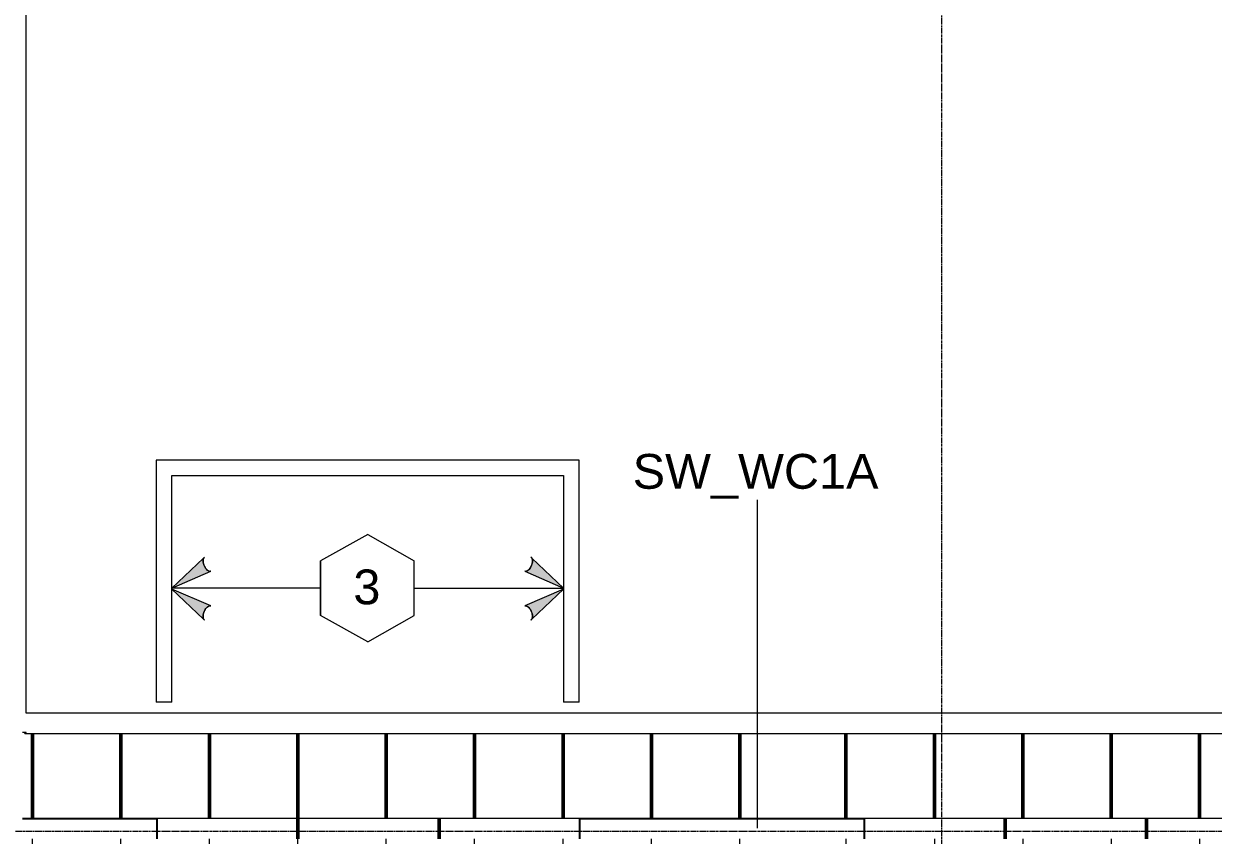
# Model space of a CAD drawing. Header units: inches. Extents: x -4036 to -1914, y 2 to 12338.
# Drawn here: x -3403.5 to -3080.6, y 10815.5 to 11035.9 of the extents above; entities that cross this region are included whole.
import ezdxf

# ---------------------------------------------------------------- set-up
doc = ezdxf.new("R2010")
doc.units = ezdxf.units.IN
doc.header["$MEASUREMENT"] = 0
doc.linetypes.add('Línea de rejilla', pattern=[0.875, 0.5, -0.125, 0.125, -0.125])
for name, color, linetype, lineweight in [('A-ANNO-NOTE', 131, 'Continuous', 9), ('A-DETL-GENF', 92, 'Continuous', 9), ('A-WALL', 113, 'Continuous', 9), ('A-WALL-IDEN', 211, 'Continuous', 9), ('I-WALL', 2, 'Continuous', 9), ('S-BEAM', 12, 'Continuous', 9), ('S-BEAM-ANLY', 10, 'Continuous', 50), ('S-GRID', 1, 'Continuous', 9)]:
    doc.layers.add(name, color=color, linetype=linetype, lineweight=lineweight)
doc.styles.add('Arial', font='arial.ttf', dxfattribs={"height": 9.448819})

# ---------------------------------------------------------------- blocks, each defined once
blk = doc.blocks.new('TRUSS - 22_-1507224-FRAMING PLAN - 2ND FLOOR')
at = {"layer": 'S-BEAM'}
for p, q in [((-160.51, 0), (-183.66, 0)), ((27.72, 0), (-155.01, 0)), ((32.18, 0), (29.29, 0)), ((183.94, 0), (33.74, 0))]:
    blk.add_line(p, q, dxfattribs=at)
blk = doc.blocks.new('TRUSS - 22_-V61-FRAMING PLAN - 2ND FLOOR')
at = {"layer": 'S-BEAM'}
for p, q in [((-160.5125, 0), (-183.6625, 0)), ((183.9375, 0), (-155.0125, 0))]:
    blk.add_line(p, q, dxfattribs=at)
blk = doc.blocks.new('TRUSS - 22_-1507207-FRAMING PLAN - 2ND FLOOR')
at = {"layer": 'S-BEAM'}
for p, q in [((-169.5125, 0), (-192.6625, 0)), ((192.9375, 0), (-164.0125, 0))]:
    blk.add_line(p, q, dxfattribs=at)
blk = doc.blocks.new('TRUSS - 22_-V62-FRAMING PLAN - 2ND FLOOR')
at = {"layer": 'S-BEAM'}
for p, q in [((-169.51, 0), (-192.66, 0)), ((19.67, 0), (-164.01, 0)), ((22.75, 0), (20.71, 0)), ((192.94, 0), (23.79, 0))]:
    blk.add_line(p, q, dxfattribs=at)
blk = doc.blocks.new('TRUSS - 22_-V63-FRAMING PLAN - 2ND FLOOR')
at = {"layer": 'S-BEAM'}
for p, q in [((164.0125, 0), (-192.9375, 0)), ((192.6625, 0), (169.5125, 0))]:
    blk.add_line(p, q, dxfattribs=at)
blk = doc.blocks.new('TRUSS - 22_-V64-FRAMING PLAN - 2ND FLOOR')
at = {"layer": 'S-BEAM'}
for p, q in [((155.0125, 0), (-183.9375, 0)), ((183.6625, 0), (160.5125, 0))]:
    blk.add_line(p, q, dxfattribs=at)
blk = doc.blocks.new('TRUSSES - TRUSSES-1431472-FRAMING PLAN - 2ND FLOOR')
at = {"layer": 'A-DETL-GENF'}
h = blk.add_hatch(color=256, dxfattribs=at)
h.paths.add_polyline_path([(-44.56, 8.4), (-53.16, 0.23), (-42.8, 4.79), (-43.02, 4.81), (-43.24, 4.9), (-43.48, 5.06), (-43.93, 5.53), (-44.32, 6.17), (-44.59, 6.89), (-44.71, 7.59), (-44.65, 8.17)], flags=0)
h.paths.add_polyline_path([(-53.16, 0), (-44.56, -8.17), (-44.65, -7.95), (-44.7, -7.68), (-44.67, -7.02), (-44.48, -6.3), (-44.14, -5.61), (-43.71, -5.04), (-43.24, -4.68), (-43.02, -4.59), (-42.8, -4.56), (-42.62, -4.6), (-47.87, -2.31)], flags=0)
h = blk.add_hatch(color=256, dxfattribs=at)
h.paths.add_polyline_path([(44.56, 8.4), (44.65, 8.17), (44.7, 7.9), (44.67, 7.25), (44.48, 6.53), (44.14, 5.84), (43.71, 5.27), (43.24, 4.9), (43.02, 4.81), (42.8, 4.79), (42.62, 4.83), (53.16, 0.23)], flags=0)
h.paths.add_polyline_path([(53.16, 0), (42.8, -4.56), (43.02, -4.59), (43.24, -4.68), (43.48, -4.83), (43.93, -5.31), (44.32, -5.95), (44.59, -6.66), (44.71, -7.36), (44.65, -7.95), (44.56, -8.17)], flags=0)
for p, q in [((0, 14.61), (-12.61, 7.43)), ((0, 14.61), (12.85, 7.43)), ((-44.56, 8.4), (-53.16, 0.23)), ((-44.56, 8.4), (-44.29, 8.66)), ((-12.61, 7.43), (-12.61, -7.43)), ((12.85, -7.43), (12.85, 7.43)), ((12.85, 7.43), (12.85, -7.43)), ((44.56, 8.4), (44.29, 8.66)), ((53.16, 0.23), (44.56, 8.4)), ((-53.16, 0.23), (-42.62, 4.83)), ((42.62, 4.83), (53.16, 0.23)), ((-53.16, 0), (-44.56, -8.17)), ((-42.62, -4.6), (-53.16, 0)), ((-12.61, 0), (-53.16, 0)), ((12.85, 0), (53.16, 0)), ((53.16, 0), (42.62, -4.6)), ((44.56, -8.17), (53.16, 0)), ((-44.56, -8.17), (-44.29, -8.43)), ((0, -14.56), (-12.61, -7.43)), ((0, -14.56), (12.85, -7.43)), ((44.56, -8.17), (44.29, -8.43))]:
    blk.add_line(p, q, dxfattribs=at)
for centre, major_axis, start_param, end_param in [((-43.45, 6.74), (-0.84, 1.91), 0.527907, 1.031328), ((-43.45, 6.74), (-0.84, 1.91), 1.058732, 1.553534), ((-43.45, 6.74), (-0.84, 1.91), 0, 0.515859), ((43.45, 6.74), (0.84, 1.91), 5.767326, 6.283185), ((43.45, 6.74), (0.84, 1.91), 4.729651, 5.224453), ((43.45, 6.74), (0.84, 1.91), 5.251857, 5.755279), ((-43.45, 6.74), (-0.84, 1.91), 1.586991, 2.08013), ((-43.45, 6.74), (-0.84, 1.91), 2.111632, 2.609761), ((-43.45, 6.74), (-0.84, 1.91), 2.630892, 3.141593), ((43.45, 6.74), (0.84, 1.91), 3.141593, 3.652293), ((43.45, 6.74), (0.84, 1.91), 3.673425, 4.171554), ((43.45, 6.74), (0.84, 1.91), 4.203055, 4.696194), ((-43.45, -6.52), (0.84, 1.91), 1.588058, 2.082861), ((-43.45, -6.52), (0.84, 1.91), 1.061463, 1.554602), ((-43.45, -6.52), (0.84, 1.91), 0.531832, 1.029961), ((-43.45, -6.52), (0.84, 1.91), 0, 0.5107), ((43.45, -6.52), (-0.84, 1.91), 5.772485, 6.283185), ((43.45, -6.52), (-0.84, 1.91), 5.253224, 5.751353), ((43.45, -6.52), (-0.84, 1.91), 4.728584, 5.221723), ((43.45, -6.52), (-0.84, 1.91), 4.200325, 4.695127), ((-43.45, -6.52), (0.84, 1.91), 2.110265, 2.613686), ((-43.45, -6.52), (0.84, 1.91), 2.625734, 3.141593), ((43.45, -6.52), (-0.84, 1.91), 3.141593, 3.657452), ((43.45, -6.52), (-0.84, 1.91), 3.669499, 4.172921)]:
    blk.add_ellipse(centre, major_axis=major_axis, ratio=0.493649, start_param=start_param, end_param=end_param, dxfattribs=at)
for points, knots in [([(-42.62, 4.83), (-42.68, 4.81), (-42.8, 4.78), (-43.01, 4.8), (-43.24, 4.89), (-43.55, 5.1), (-43.94, 5.5), (-44.34, 6.16), (-44.64, 6.96), (-44.74, 7.64), (-44.68, 8.12), (-44.61, 8.31), (-44.56, 8.4)], [0, 0, 0, 0, 0.066667, 0.133333, 0.2, 0.266667, 0.4, 0.533333, 0.666667, 0.833333, 0.916667, 1, 1, 1, 1]), ([(44.56, 8.4), (44.6, 8.33), (44.66, 8.18), (44.73, 7.82), (44.7, 7.26), (44.5, 6.52), (44.17, 5.84), (43.77, 5.3), (43.36, 4.94), (43.02, 4.79), (42.78, 4.78), (42.67, 4.81), (42.62, 4.83)], [0, 0, 0, 0, 0.066667, 0.133333, 0.266667, 0.4, 0.533333, 0.65, 0.766667, 0.883333, 0.941667, 1, 1, 1, 1]), ([(-44.56, -8.17), (-44.6, -8.1), (-44.66, -7.96), (-44.73, -7.59), (-44.7, -7.03), (-44.5, -6.3), (-44.17, -5.62), (-43.77, -5.08), (-43.36, -4.71), (-43.02, -4.57), (-42.78, -4.55), (-42.67, -4.58), (-42.62, -4.6)], [0, 0, 0, 0, 0.066667, 0.133333, 0.266667, 0.4, 0.533333, 0.65, 0.766667, 0.883333, 0.941667, 1, 1, 1, 1]), ([(42.62, -4.6), (42.68, -4.58), (42.8, -4.55), (43.01, -4.57), (43.24, -4.67), (43.55, -4.87), (43.94, -5.28), (44.34, -5.93), (44.64, -6.73), (44.74, -7.41), (44.68, -7.9), (44.61, -8.09), (44.56, -8.17)], [0, 0, 0, 0, 0.066667, 0.133333, 0.2, 0.266667, 0.4, 0.533333, 0.666667, 0.833333, 0.916667, 1, 1, 1, 1])]:
    blk.add_open_spline(points, degree=3, knots=knots, dxfattribs=at)

msp = doc.modelspace()

# ---------------------------------------------------------------- linework, layer by layer
at = {"layer": 'A-WALL'}
for p, q in [((-3252.7, 10917.39), (-3367.52, 10917.39)), ((-3367.52, 10917.39), (-3367.52, 10851.58)), ((-3252.7, 10851.58), (-3252.7, 10917.39)), ((-3363.27, 10913.14), (-3256.95, 10913.14)), ((-3363.27, 10851.58), (-3363.27, 10913.14)), ((-3256.95, 10913.14), (-3256.95, 10851.58)), ((-3363.27, 10851.58), (-3367.52, 10851.58)), ((-3252.7, 10851.58), (-3256.95, 10851.58))]:
    msp.add_line(p, q, dxfattribs=at)
at = {"layer": 'A-WALL-IDEN'}
msp.add_line((-3204.32, 10817.34), (-3204.32, 10906.58), dxfattribs=at)
at = {"layer": 'I-WALL'}
for p, q in [((-3402.8, 10848.64), (-3402.8, 11250.14)), ((-2070.67, 10848.64), (-3402.8, 10848.64)), ((-3402.8, 10843.41), (-3403.8, 10843.41)), ((-3403.17, 10843.14), (-3403.17, 10843.41)), ((-3403.17, 10843.14), (-2076.17, 10843.14)), ((-3402.8, 10843.14), (-3402.8, 10843.41)), ((-3329.31, 10819.99), (-3367.34, 10819.99)), ((-3290.91, 10819.99), (-3328.94, 10819.99)), ((-3252.51, 10819.99), (-3290.54, 10819.99)), ((-3137.31, 10819.99), (-3175.34, 10819.99)), ((-3098.91, 10819.99), (-3136.94, 10819.99)), ((-3060.51, 10819.99), (-3098.54, 10819.99))]:
    msp.add_line(p, q, dxfattribs=at)
at = {"layer": 'I-WALL', "lineweight": 25}
for p, q in [((-3403.8, 10819.99), (-3367.34, 10819.99)), ((-3367.34, 10819.99), (-3367.34, 10814.49)), ((-3329.31, 10819.99), (-3328.94, 10819.99)), ((-3329.31, 10814.49), (-3329.31, 10819.99)), ((-3328.94, 10819.99), (-3328.94, 10814.49)), ((-3290.91, 10819.99), (-3290.54, 10819.99)), ((-3290.91, 10814.49), (-3290.91, 10819.99)), ((-3290.54, 10819.99), (-3290.54, 10814.49)), ((-3252.51, 10819.99), (-3175.34, 10819.99)), ((-3252.51, 10814.49), (-3252.51, 10819.99)), ((-3175.34, 10819.99), (-3175.34, 10814.49)), ((-3137.31, 10819.99), (-3136.94, 10819.99)), ((-3137.31, 10814.49), (-3137.31, 10819.99)), ((-3136.94, 10819.99), (-3136.94, 10814.49)), ((-3098.91, 10819.99), (-3098.54, 10819.99)), ((-3098.91, 10814.49), (-3098.91, 10819.99)), ((-3098.54, 10819.99), (-3098.54, 10814.49))]:
    msp.add_line(p, q, dxfattribs=at)
at = {"layer": 'S-BEAM-ANLY', "color": 7}
for p, q in [((-3401.12, 10843.14), (-3401.12, 10819.99)), ((-3377.12, 10843.14), (-3377.12, 10819.99)), ((-3353.12, 10843.14), (-3353.12, 10819.99)), ((-3329.12, 10843.14), (-3329.12, 10819.99)), ((-3305.12, 10843.14), (-3305.12, 10819.99)), ((-3281.12, 10843.14), (-3281.12, 10819.99)), ((-3257.12, 10843.14), (-3257.12, 10819.99)), ((-3233.12, 10843.14), (-3233.12, 10819.99)), ((-3209.12, 10843.14), (-3209.12, 10819.99)), ((-3180.32, 10819.99), (-3180.32, 10843.14)), ((-3156.32, 10819.99), (-3156.32, 10843.14)), ((-3132.32, 10819.99), (-3132.32, 10843.14)), ((-3108.32, 10819.99), (-3108.32, 10843.14)), ((-3084.32, 10819.99), (-3084.32, 10843.14))]:
    msp.add_line(p, q, dxfattribs=at)
at = {"layer": 'S-GRID', "linetype": 'Línea de rejilla'}
for p, q in [((-3154.32, 9786.33), (-3154.32, 12288.56)), ((-1959.43, 10816.44), (-3987.13, 10816.44))]:
    msp.add_line(p, q, dxfattribs=at)

# ---------------------------------------------------------------- block references
at = {"layer": 'A-DETL-GENF', "rotation": 180}
msp.add_blockref('TRUSSES - TRUSSES-1431472-FRAMING PLAN - 2ND FLOOR', (-3310.11, 10882.58), dxfattribs=at)
at = {"layer": 'S-BEAM'}
for name, p, rotation in [('TRUSS - 22_-V62-FRAMING PLAN - 2ND FLOOR', (-3401.12, 10650.48), 270.0000000000004), ('TRUSS - 22_-1507207-FRAMING PLAN - 2ND FLOOR', (-3377.12, 10650.48), 270.0000000000004), ('TRUSS - 22_-1507207-FRAMING PLAN - 2ND FLOOR', (-3353.12, 10650.48), 270.0000000000004), ('TRUSS - 22_-1507207-FRAMING PLAN - 2ND FLOOR', (-3329.12, 10650.48), 270.0000000000004), ('TRUSS - 22_-1507207-FRAMING PLAN - 2ND FLOOR', (-3305.12, 10650.48), 270.0000000000004), ('TRUSS - 22_-1507207-FRAMING PLAN - 2ND FLOOR', (-3281.12, 10650.48), 270.0000000000004), ('TRUSS - 22_-V61-FRAMING PLAN - 2ND FLOOR', (-3257.12, 10659.48), 270.0000000000004), ('TRUSS - 22_-V61-FRAMING PLAN - 2ND FLOOR', (-3233.12, 10659.48), 270.0000000000004), ('TRUSS - 22_-1507224-FRAMING PLAN - 2ND FLOOR', (-3209.12, 10659.48), 270.0000000000004), ('TRUSS - 22_-V63-FRAMING PLAN - 2ND FLOOR', (-3180.32, 10650.48), 90.0000000000004), ('TRUSS - 22_-V63-FRAMING PLAN - 2ND FLOOR', (-3156.32, 10650.48), 90.0000000000004), ('TRUSS - 22_-V63-FRAMING PLAN - 2ND FLOOR', (-3132.32, 10650.48), 90.0000000000004), ('TRUSS - 22_-V63-FRAMING PLAN - 2ND FLOOR', (-3108.32, 10650.48), 90.0000000000004), ('TRUSS - 22_-V64-FRAMING PLAN - 2ND FLOOR', (-3084.32, 10659.48), 90.00000000000031)]:
    msp.add_blockref(name, p, dxfattribs=dict(at, rotation=rotation))

# ---------------------------------------------------------------- texts
at = {"layer": 'A-ANNO-NOTE', "insert": (-3314.03, 10887.64), "char_height": 9.45, "width": 8.787, "attachment_point": 1, "style": 'Arial'}
msp.add_mtext('3', dxfattribs=at)
at = {"layer": 'A-WALL-IDEN', "insert": (-3238.21, 10919.03), "char_height": 9.449, "width": 81.81, "attachment_point": 1, "style": 'Arial'}
msp.add_mtext('SW_WC1A', dxfattribs=at)

doc.saveas('drawing.dxf')
